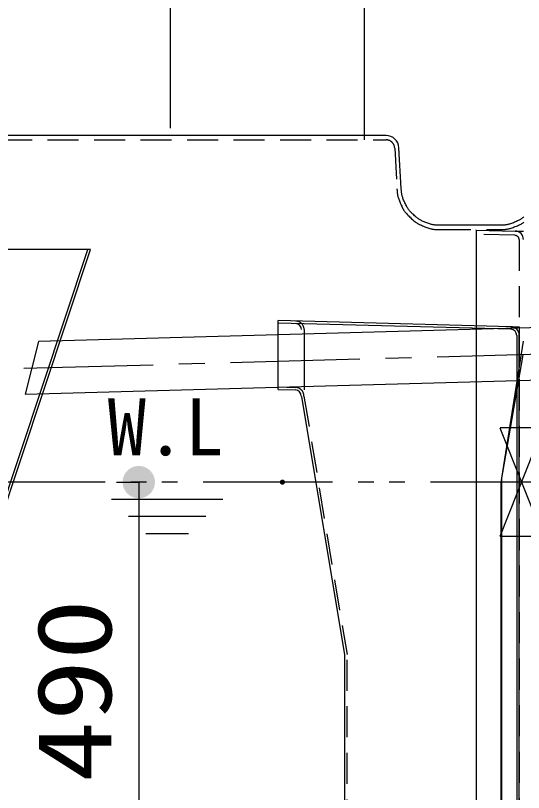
# Model space of a CAD drawing. Units: millimetres, scale not verified. Extents: x -22013 to 8910, y -6308 to 6308.
# Drawn here: x -6042 to -5452, y -2435 to -1534 of the extents above; entities that cross this region are included whole.
import ezdxf
from ezdxf.enums import TextEntityAlignment as Align

# ---------------------------------------------------------------- set-up
doc = ezdxf.new("R2010")
doc.units = ezdxf.units.MM
doc.header["$LTSCALE"] = 30
for name, pattern in [('CHAIN1', [8, 5, -1, 1, -1]), ('DASHED1', [1.8, 1.2, -0.6]), ('DOUBLE_CHAIN1', [8.8, 5, -1, 0.6, -0.6, 0.6, -1])]:
    doc.linetypes.add(name, pattern=pattern)
for name, color, linetype, lineweight in [('0-1_空気管', 3, 'Continuous', 25), ('0-2_09', 3, 'Continuous', 25), ('0-4_躯体', 3, 'Continuous', 25), ('0-5_文字', 3, 'Continuous', 25), ('0-8_寸法', 92, 'Continuous', 25), ('1-6_00クル-フ-6寸法', 132, 'Continuous', 25)]:
    doc.layers.add(name, color=color, linetype=linetype, lineweight=lineweight)
doc.styles.add('ＭＳ ゴシック', font='')
doc.styles.get('ＭＳ ゴシック').set_extended_font_data('MS Gothic')

msp = doc.modelspace()

# ---------------------------------------------------------------- linework, layer by layer
at = {"layer": '0-1_空気管', "linetype": 'CHAIN1'}
msp.add_line((-5862.34, -1274.43), (-5862.34, -1693.8), dxfattribs=at)
at = {"layer": '0-1_空気管', "linetype": 'DOUBLE_CHAIN1'}
for p, q in [((-5507.33, -1782.64), (-5507.49, -1782.64)), ((-5462.07, -1783.82), (-5452.33, -1784.08)), ((-5457.33, -1895.08), (-5457.33, -1904.82)), ((-5478.31, -2075.08), (-5452.33, -1926.03)), ((-4090.09, -2075.08), (-6278.11, -2075.08))]:
    msp.add_line(p, q, dxfattribs=at)
at = {"layer": '0-1_空気管'}
for p, q in [((-5507.33, -1782.64), (-5507.33, -3524.84)), ((-5507.33, -1782.64), (-5462.07, -1783.82)), ((-5457.34, -3128.93), (-5457.34, -1904.82)), ((-5477.33, -2070.49), (-5452.33, -1911.73)), ((-5477.33, -2632.08), (-5477.33, -2070.49)), ((-5478.31, -3520), (-5478.31, -2075.08))]:
    msp.add_line(p, q, dxfattribs=at)
at = {"layer": '0-1_空気管', "linetype": 'DASHED1'}
for p, q in [((-5462.2, -1788.82), (-5507.33, -1787.64)), ((-5457.34, -1793.82), (-5457.34, -3486.25))]:
    msp.add_line(p, q, dxfattribs=at)
at = {"layer": '0-1_空気管', "color": 7}
for points in [[(-5479.67, -2012.14), (-5429.29, -2138.08), (-5479.5, -2138.08)], [(-5479.5, -2137.6), (-5429.29, -2012.08), (-5479.5, -2012.08)]]:
    msp.add_lwpolyline(points, dxfattribs=at)
at = {"layer": '0-1_空気管'}
msp.add_arc((-5462.33, -1793.82), 10, 0, 88.5, dxfattribs=at)
at = {"layer": '0-1_空気管', "linetype": 'DASHED1'}
msp.add_arc((-5462.33, -1793.82), 5, 0, 88.5, dxfattribs=at)
at = {"layer": '0-2_09'}
for p, q in [((-5637.34, -1372.1), (-5637.34, -1678.08)), ((-5611.83, -1673.08), (-6112.85, -1673.08)), ((-5594.22, -1734.43), (-5596.85, -1687.29))]:
    msp.add_line(p, q, dxfattribs=at)
at = {"layer": '0-2_09', "linetype": 'DASHED1'}
for p, q in [((-6112.85, -1678.08), (-5611.83, -1678.08)), ((-5601.84, -1687.56), (-5599.21, -1734.7)), ((-5594.85, -1752.55), (-5594.29, -1753.77)), ((-5549.28, -1782.08), (-5478.86, -1782.08))]:
    msp.add_line(p, q, dxfattribs=at)
at = {"layer": '0-2_09'}
for points in [[(-5599.21, -1734.7), (-5599.16, -1735.72), (-5599.13, -1736.16), (-5599.1, -1736.67), (-5599.07, -1737.26), (-5599.02, -1737.91), (-5598.96, -1738.6), (-5598.89, -1739.33), (-5598.8, -1740.09), (-5598.7, -1740.85), (-5598.58, -1741.61), (-5598.43, -1742.39), (-5598.26, -1743.18), (-5598.06, -1744), (-5597.82, -1744.87), (-5597.53, -1745.78), (-5597.2, -1746.75), (-5596.82, -1747.8), (-5596.39, -1748.92), (-5595.91, -1750.1), (-5595.39, -1751.31), (-5594.85, -1752.55)], [(-5585.07, -1759.66), (-5585.62, -1758.93), (-5586.15, -1758.19), (-5586.67, -1757.4), (-5587.18, -1756.56), (-5587.7, -1755.64), (-5588.25, -1754.64), (-5588.8, -1753.57), (-5589.36, -1752.45), (-5589.92, -1751.3), (-5590.45, -1750.14), (-5590.97, -1749), (-5591.44, -1747.89), (-5591.87, -1746.83), (-5592.25, -1745.85), (-5592.57, -1744.93), (-5592.85, -1744.07), (-5593.09, -1743.25), (-5593.29, -1742.47), (-5593.46, -1741.72), (-5593.6, -1740.99), (-5593.72, -1740.27), (-5593.82, -1739.54), (-5593.91, -1738.83), (-5593.98, -1738.14), (-5594.03, -1737.48), (-5594.08, -1736.87), (-5594.12, -1736.31), (-5594.14, -1735.82), (-5594.22, -1734.43)], [(-5594.29, -1753.77), (-5593.72, -1754.97), (-5593.16, -1756.11), (-5592.61, -1757.18), (-5592.08, -1758.16), (-5591.56, -1759.06), (-5591.04, -1759.91), (-5590.5, -1760.71), (-5589.93, -1761.5), (-5589.31, -1762.29), (-5588.63, -1763.11), (-5587.89, -1763.96), (-5587.06, -1764.86), (-5586.17, -1765.81), (-5585.22, -1766.78), (-5584.24, -1767.75), (-5583.25, -1768.71), (-5582.26, -1769.65), (-5581.29, -1770.54), (-5580.36, -1771.36), (-5579.48, -1772.1), (-5578.63, -1772.78), (-5577.8, -1773.39), (-5576.96, -1773.97), (-5576.11, -1774.51), (-5575.2, -1775.04), (-5574.24, -1775.56), (-5573.19, -1776.08), (-5572.05, -1776.63), (-5570.83, -1777.18), (-5569.55, -1777.74), (-5568.24, -1778.29), (-5566.93, -1778.82), (-5565.63, -1779.32), (-5564.37, -1779.78), (-5563.17, -1780.2), (-5562.06, -1780.56), (-5561.02, -1780.86), (-5560.05, -1781.12), (-5559.13, -1781.34)], [(-5552.18, -1777.06), (-5552.8, -1777.04), (-5553.46, -1777.01), (-5554.14, -1776.96), (-5554.83, -1776.91), (-5555.53, -1776.83), (-5556.23, -1776.74), (-5556.95, -1776.62), (-5557.7, -1776.48), (-5558.49, -1776.3), (-5559.32, -1776.09), (-5560.21, -1775.84), (-5561.17, -1775.55), (-5562.19, -1775.21), (-5563.28, -1774.84), (-5564.4, -1774.43), (-5565.53, -1774), (-5566.66, -1773.55), (-5567.76, -1773.1), (-5568.81, -1772.65), (-5569.8, -1772.2), (-5570.7, -1771.77), (-5571.54, -1771.35), (-5572.32, -1770.92), (-5573.07, -1770.47), (-5573.81, -1770), (-5574.55, -1769.48), (-5575.31, -1768.91), (-5576.11, -1768.28), (-5576.96, -1767.58), (-5577.85, -1766.82), (-5578.77, -1766.02), (-5579.69, -1765.18), (-5580.61, -1764.34), (-5581.49, -1763.49), (-5582.33, -1762.66), (-5583.12, -1761.86), (-5583.83, -1761.1), (-5584.47, -1760.38), (-5585.07, -1759.66)], [(-5451.92, -1767.43), (-5452.71, -1768.1), (-5453.48, -1768.71), (-5454.22, -1769.26), (-5454.98, -1769.78), (-5455.75, -1770.27), (-5456.56, -1770.74), (-5457.43, -1771.21), (-5458.37, -1771.68), (-5459.4, -1772.17), (-5460.5, -1772.67), (-5461.65, -1773.17), (-5462.83, -1773.67), (-5464.01, -1774.14), (-5465.18, -1774.59), (-5466.31, -1775.01), (-5467.39, -1775.38), (-5468.39, -1775.71), (-5469.32, -1775.99), (-5470.2, -1776.22), (-5471.03, -1776.41), (-5471.81, -1776.57), (-5472.57, -1776.7), (-5473.31, -1776.81), (-5474.04, -1776.89), (-5474.77, -1776.95), (-5475.49, -1777), (-5476.18, -1777.03), (-5476.84, -1777.06), (-5477.46, -1777.07), (-5478.01, -1777.08), (-5478.5, -1777.08), (-5479.89, -1777.08), (-5550.21, -1777.08), (-5550.6, -1777.08), (-5551.06, -1777.08), (-5551.59, -1777.07), (-5552.18, -1777.06)], [(-5478.86, -1782.08), (-5478.43, -1782.08), (-5477.91, -1782.08), (-5477.32, -1782.07), (-5476.67, -1782.06), (-5475.98, -1782.03), (-5475.24, -1782), (-5474.49, -1781.95), (-5473.72, -1781.89), (-5472.95, -1781.81), (-5472.17, -1781.7), (-5471.37, -1781.57), (-5470.54, -1781.41), (-5469.66, -1781.22), (-5468.74, -1780.98), (-5467.75, -1780.71), (-5466.68, -1780.38), (-5465.54, -1780), (-5464.34, -1779.59), (-5463.1, -1779.13), (-5461.84, -1778.65), (-5460.59, -1778.16), (-5459.36, -1777.66), (-5458.19, -1777.15), (-5457.09, -1776.66), (-5456.09, -1776.19), (-5455.16, -1775.71), (-5454.29, -1775.24), (-5453.45, -1774.74), (-5452.63, -1774.21), (-5451.81, -1773.64)], [(-5559.13, -1781.34), (-5558.26, -1781.52), (-5557.41, -1781.66), (-5556.59, -1781.78), (-5555.78, -1781.87), (-5554.97, -1781.94), (-5554.18, -1781.99), (-5553.4, -1782.03), (-5552.67, -1782.05), (-5551.99, -1782.07), (-5551.36, -1782.08), (-5550.82, -1782.08), (-5549.28, -1782.08)]]:
    msp.add_lwpolyline(points, dxfattribs=at)
msp.add_arc((-5611.83, -1688.08), 15, 3, 90, dxfattribs=at)
at = {"layer": '0-2_09', "linetype": 'DASHED1'}
msp.add_arc((-5611.83, -1688.08), 10, 3, 90, dxfattribs=at)
at = {"layer": '0-4_躯体'}
for p, q in [((-5954.84, -1805.08), (-6156.03, -1805.08)), ((-6132.01, -2328.08), (-5958, -1805.08)), ((-6128.85, -2328.08), (-5954.84, -1805.08)), ((-5142.15, -1887.87), (-6015.51, -1912.13)), ((-5466.91, -1894.82), (-5737.18, -1887.75)), ((-5737.18, -1967.69), (-5737.18, -1887.75)), ((-5466.99, -1897.82), (-5737.18, -1890.75)), ((-5706.97, -1898.22), (-5706.97, -1967.86)), ((-5460.18, -1904.82), (-5460.18, -3128.66)), ((-5457.18, -3131.59), (-5457.18, -1904.82)), ((-6015.51, -1912.12), (-6030.94, -1973.05)), ((-6030.94, -1973.05), (-5140.48, -1948.11)), ((-5737.22, -1967.69), (-5717.04, -1968.22)), ((-5710.18, -1975.71), (-5660.14, -2275.57)), ((-5660.18, -2275.57), (-5660.18, -3127.08))]:
    msp.add_line(p, q, dxfattribs=at)
at = {"layer": '0-4_躯体', "linetype": 'CHAIN1'}
msp.add_line((-6032.33, -1943.08), (-4248.33, -1893.08), dxfattribs=at)
at = {"layer": '0-4_躯体', "linetype": 'DOUBLE_CHAIN1'}
for p, q in [((-5466.91, -1894.82), (-5457.18, -1895.08)), ((-5457.18, -1895.08), (-5457.18, -1904.82))]:
    msp.add_line(p, q, dxfattribs=at)
at = {"layer": '0-4_躯体', "linetype": 'DASHED1'}
for p, q in [((-5737.22, -1964.69), (-5716.96, -1965.22)), ((-5707.22, -1975.21), (-5657.18, -2275.08)), ((-5657.18, -3127.08), (-5657.18, -2275.08))]:
    msp.add_line(p, q, dxfattribs=at)
at = {"layer": '0-4_躯体'}
for centre, radius in [((-5716.97, -1898.22), 7), ((-5467.17, -1904.82), 7), ((-5467.17, -1904.82), 10), ((-5717.22, -1975.21), 7)]:
    msp.add_arc(centre, radius, 0, 88.5, dxfattribs=at)
at = {"layer": '0-4_躯体', "linetype": 'DASHED1'}
msp.add_arc((-5716.97, -1898.22), 10, 0, 88.5, dxfattribs=at)
at = {"layer": '0-4_躯体', "linetype": 'DOUBLE_CHAIN1'}
msp.add_arc((-5717.22, -1975.21), 10, 0, 88.5, dxfattribs=at)
at = {"layer": '0-5_文字'}
for p, q in [((-5801.17, -2095.1), (-5930.67, -2095.1)), ((-5821.17, -2115.1), (-5910.67, -2115.1)), ((-5841.17, -2135.1), (-5890.67, -2135.1))]:
    msp.add_line(p, q, dxfattribs=at)
at = {"layer": '0-8_寸法'}
for points in [[(-5733.93, -2072.65), (-5732.17, -2075.08), (-5734.22, -2072.89)], [(-5733.61, -2072.45), (-5732.17, -2075.08), (-5733.93, -2072.65)], [(-5733.27, -2072.29), (-5732.17, -2075.08), (-5733.61, -2072.45)], [(-5732.91, -2072.17), (-5732.17, -2075.08), (-5733.27, -2072.29)], [(-5732.91, -2072.17), (-5732.17, -2072.08), (-5732.17, -2075.08)], [(-5732.54, -2072.1), (-5732.17, -2072.08), (-5732.91, -2072.17)], [(-5732.17, -2072.08), (-5729.17, -2075.08), (-5732.17, -2075.08)], [(-5731.98, -2072.08), (-5729.17, -2075.08), (-5732.17, -2072.08)], [(-5731.61, -2072.13), (-5729.17, -2075.08), (-5731.98, -2072.08)], [(-5731.24, -2072.23), (-5729.17, -2075.08), (-5731.61, -2072.13)], [(-5730.89, -2072.36), (-5729.17, -2075.08), (-5731.24, -2072.23)], [(-5730.56, -2072.55), (-5729.17, -2075.08), (-5730.89, -2072.36)], [(-5730.26, -2072.77), (-5729.17, -2075.08), (-5730.56, -2072.55)], [(-5735.16, -2074.89), (-5732.17, -2075.08), (-5735.17, -2075.08)], [(-5735.17, -2075.08), (-5734.6, -2076.84), (-5735.14, -2075.45)], [(-5735.17, -2075.08), (-5734.36, -2077.13), (-5734.6, -2076.84)], [(-5732.17, -2075.08), (-5734.36, -2077.13), (-5735.17, -2075.08)], [(-5735.12, -2074.52), (-5732.17, -2075.08), (-5735.16, -2074.89)], [(-5735.14, -2075.45), (-5734.8, -2076.52), (-5735.07, -2075.83)], [(-5735.14, -2075.45), (-5734.6, -2076.84), (-5734.8, -2076.52)], [(-5735.02, -2074.15), (-5732.17, -2075.08), (-5735.12, -2074.52)], [(-5735.07, -2075.83), (-5734.8, -2076.52), (-5734.96, -2076.18)], [(-5734.88, -2073.8), (-5732.17, -2075.08), (-5735.02, -2074.15)], [(-5734.7, -2073.47), (-5732.17, -2075.08), (-5734.88, -2073.8)], [(-5734.48, -2073.17), (-5732.17, -2075.08), (-5734.7, -2073.47)], [(-5734.22, -2072.89), (-5732.17, -2075.08), (-5734.48, -2073.17)], [(-5732.17, -2075.08), (-5734.08, -2077.39), (-5734.36, -2077.13)], [(-5732.17, -2075.08), (-5733.78, -2077.61), (-5734.08, -2077.39)], [(-5732.17, -2075.08), (-5733.45, -2077.79), (-5733.78, -2077.61)], [(-5732.17, -2075.08), (-5733.1, -2077.93), (-5733.45, -2077.79)], [(-5732.17, -2075.08), (-5732.73, -2078.03), (-5733.1, -2077.93)], [(-5732.17, -2075.08), (-5732.36, -2078.07), (-5732.73, -2078.03)], [(-5732.17, -2075.08), (-5732.17, -2078.08), (-5732.36, -2078.07)], [(-5732.17, -2075.08), (-5731.79, -2078.06), (-5732.17, -2078.08)], [(-5732.17, -2075.08), (-5731.42, -2077.98), (-5731.79, -2078.06)], [(-5732.17, -2075.08), (-5731.06, -2077.87), (-5731.42, -2077.98)], [(-5729.17, -2075.08), (-5731.06, -2077.87), (-5732.17, -2075.08)], [(-5729.17, -2075.08), (-5730.72, -2077.71), (-5731.06, -2077.87)], [(-5729.17, -2075.08), (-5730.41, -2077.51), (-5730.72, -2077.71)], [(-5729.17, -2075.08), (-5730.11, -2077.27), (-5730.41, -2077.51)], [(-5729.98, -2073.03), (-5729.17, -2075.08), (-5730.26, -2072.77)], [(-5729.17, -2075.08), (-5729.86, -2076.99), (-5730.11, -2077.27)], [(-5729.74, -2073.32), (-5729.17, -2075.08), (-5729.98, -2073.03)], [(-5729.17, -2075.08), (-5729.64, -2076.69), (-5729.86, -2076.99)], [(-5729.74, -2073.32), (-5729.19, -2074.7), (-5729.17, -2075.08)], [(-5729.54, -2073.63), (-5729.19, -2074.7), (-5729.74, -2073.32)], [(-5729.17, -2075.08), (-5729.45, -2076.36), (-5729.64, -2076.69)], [(-5729.54, -2073.63), (-5729.26, -2074.33), (-5729.19, -2074.7)], [(-5729.38, -2073.97), (-5729.26, -2074.33), (-5729.54, -2073.63)], [(-5729.17, -2075.08), (-5729.32, -2076.01), (-5729.45, -2076.36)], [(-5729.17, -2075.08), (-5729.22, -2075.64), (-5729.32, -2076.01)], [(-5729.17, -2075.08), (-5729.17, -2075.27), (-5729.22, -2075.64)]]:
    msp.add_solid(points, dxfattribs=at)
at = {"layer": '1-6_00クル-フ-6寸法', "color": 4}
for p, q in [((-5924.67, -2075.08), (-5898.91, -2075.08)), ((-5898.91, -2075.08), (-5898.91, -2565.08))]:
    msp.add_line(p, q, dxfattribs=at)
at = {"layer": '1-6_00クル-フ-6寸法'}
for points in [[(-5898.91, -2075.08), (-5914.74, -2065.03), (-5913.36, -2063.13)], [(-5898.91, -2075.08), (-5913.36, -2063.13), (-5911.75, -2061.41)], [(-5898.91, -2075.08), (-5911.75, -2061.41), (-5909.93, -2059.91)], [(-5898.91, -2075.08), (-5909.93, -2059.91), (-5907.94, -2058.65)], [(-5898.91, -2075.08), (-5907.94, -2058.65), (-5905.81, -2057.65)], [(-5898.91, -2075.08), (-5905.81, -2057.65), (-5903.57, -2056.92)], [(-5898.91, -2075.08), (-5903.57, -2056.92), (-5901.26, -2056.48)], [(-5898.91, -2075.08), (-5901.26, -2056.48), (-5898.91, -2056.33)], [(-5898.91, -2075.08), (-5898.91, -2056.33), (-5896.56, -2056.48)], [(-5898.91, -2075.08), (-5896.56, -2056.48), (-5894.25, -2056.92)], [(-5898.91, -2075.08), (-5894.25, -2056.92), (-5892.01, -2057.65)], [(-5898.91, -2075.08), (-5892.01, -2057.65), (-5889.88, -2058.65)], [(-5898.91, -2075.08), (-5889.88, -2058.65), (-5887.89, -2059.91)], [(-5898.91, -2075.08), (-5887.89, -2059.91), (-5886.07, -2061.41)], [(-5898.91, -2075.08), (-5886.07, -2061.41), (-5884.46, -2063.13)], [(-5898.91, -2075.08), (-5884.46, -2063.13), (-5883.08, -2065.03)], [(-5898.91, -2075.08), (-5917.62, -2073.9), (-5917.33, -2071.57)], [(-5898.91, -2075.08), (-5917.33, -2071.57), (-5916.74, -2069.28)], [(-5898.91, -2075.08), (-5916.74, -2069.28), (-5915.88, -2067.1)], [(-5898.91, -2075.08), (-5915.88, -2067.1), (-5914.74, -2065.03)], [(-5898.91, -2075.08), (-5883.08, -2065.03), (-5881.94, -2067.1)], [(-5898.91, -2075.08), (-5881.94, -2067.1), (-5881.08, -2069.28)], [(-5898.91, -2075.08), (-5881.08, -2069.28), (-5880.49, -2071.57)], [(-5898.91, -2075.08), (-5880.49, -2071.57), (-5880.2, -2073.9)], [(-5898.91, -2075.08), (-5917.62, -2076.26), (-5917.62, -2073.9)], [(-5898.91, -2075.08), (-5917.33, -2078.59), (-5917.62, -2076.26)], [(-5898.91, -2075.08), (-5916.74, -2080.87), (-5917.33, -2078.59)], [(-5898.91, -2075.08), (-5915.88, -2083.06), (-5916.74, -2080.87)], [(-5898.91, -2075.08), (-5914.74, -2085.13), (-5915.88, -2083.06)], [(-5898.91, -2075.08), (-5913.36, -2087.03), (-5914.74, -2085.13)], [(-5898.91, -2075.08), (-5911.75, -2088.75), (-5913.36, -2087.03)], [(-5898.91, -2075.08), (-5909.93, -2090.25), (-5911.75, -2088.75)], [(-5898.91, -2075.08), (-5907.94, -2091.51), (-5909.93, -2090.25)], [(-5898.91, -2075.08), (-5905.81, -2092.51), (-5907.94, -2091.51)], [(-5898.91, -2075.08), (-5903.57, -2093.24), (-5905.81, -2092.51)], [(-5898.91, -2075.08), (-5901.26, -2093.68), (-5903.57, -2093.24)], [(-5898.91, -2075.08), (-5898.91, -2093.83), (-5901.26, -2093.68)], [(-5898.91, -2075.08), (-5880.2, -2073.9), (-5880.2, -2076.26)], [(-5898.91, -2075.08), (-5896.56, -2093.68), (-5898.91, -2093.83)], [(-5898.91, -2075.08), (-5894.25, -2093.24), (-5896.56, -2093.68)], [(-5898.91, -2075.08), (-5892.01, -2092.51), (-5894.25, -2093.24)], [(-5898.91, -2075.08), (-5889.88, -2091.51), (-5892.01, -2092.51)], [(-5898.91, -2075.08), (-5887.89, -2090.25), (-5889.88, -2091.51)], [(-5898.91, -2075.08), (-5886.07, -2088.75), (-5887.89, -2090.25)], [(-5898.91, -2075.08), (-5884.46, -2087.03), (-5886.07, -2088.75)], [(-5898.91, -2075.08), (-5883.08, -2085.13), (-5884.46, -2087.03)], [(-5898.91, -2075.08), (-5881.94, -2083.06), (-5883.08, -2085.13)], [(-5898.91, -2075.08), (-5881.08, -2080.87), (-5881.94, -2083.06)], [(-5898.91, -2075.08), (-5880.49, -2078.59), (-5881.08, -2080.87)], [(-5898.91, -2075.08), (-5880.2, -2076.26), (-5880.49, -2078.59)]]:
    msp.add_solid(points, dxfattribs=at)

# ---------------------------------------------------------------- texts
at = {"layer": '0-5_文字', "color": 4, "style": 'ＭＳ ゴシック'}
msp.add_text('W.L', height=65.98, dxfattribs=at).set_placement((-5935.17, -2063.71), align=Align.BOTTOM_LEFT)
at = {"layer": '1-6_00クル-フ-6寸法', "color": 3, "style": 'ＭＳ ゴシック', "width": 1.2}
msp.add_text('490', height=86.66, rotation=90, dxfattribs=at).set_placement((-5904.76, -2422.94), align=Align.BOTTOM_LEFT)

doc.saveas('drawing.dxf')
